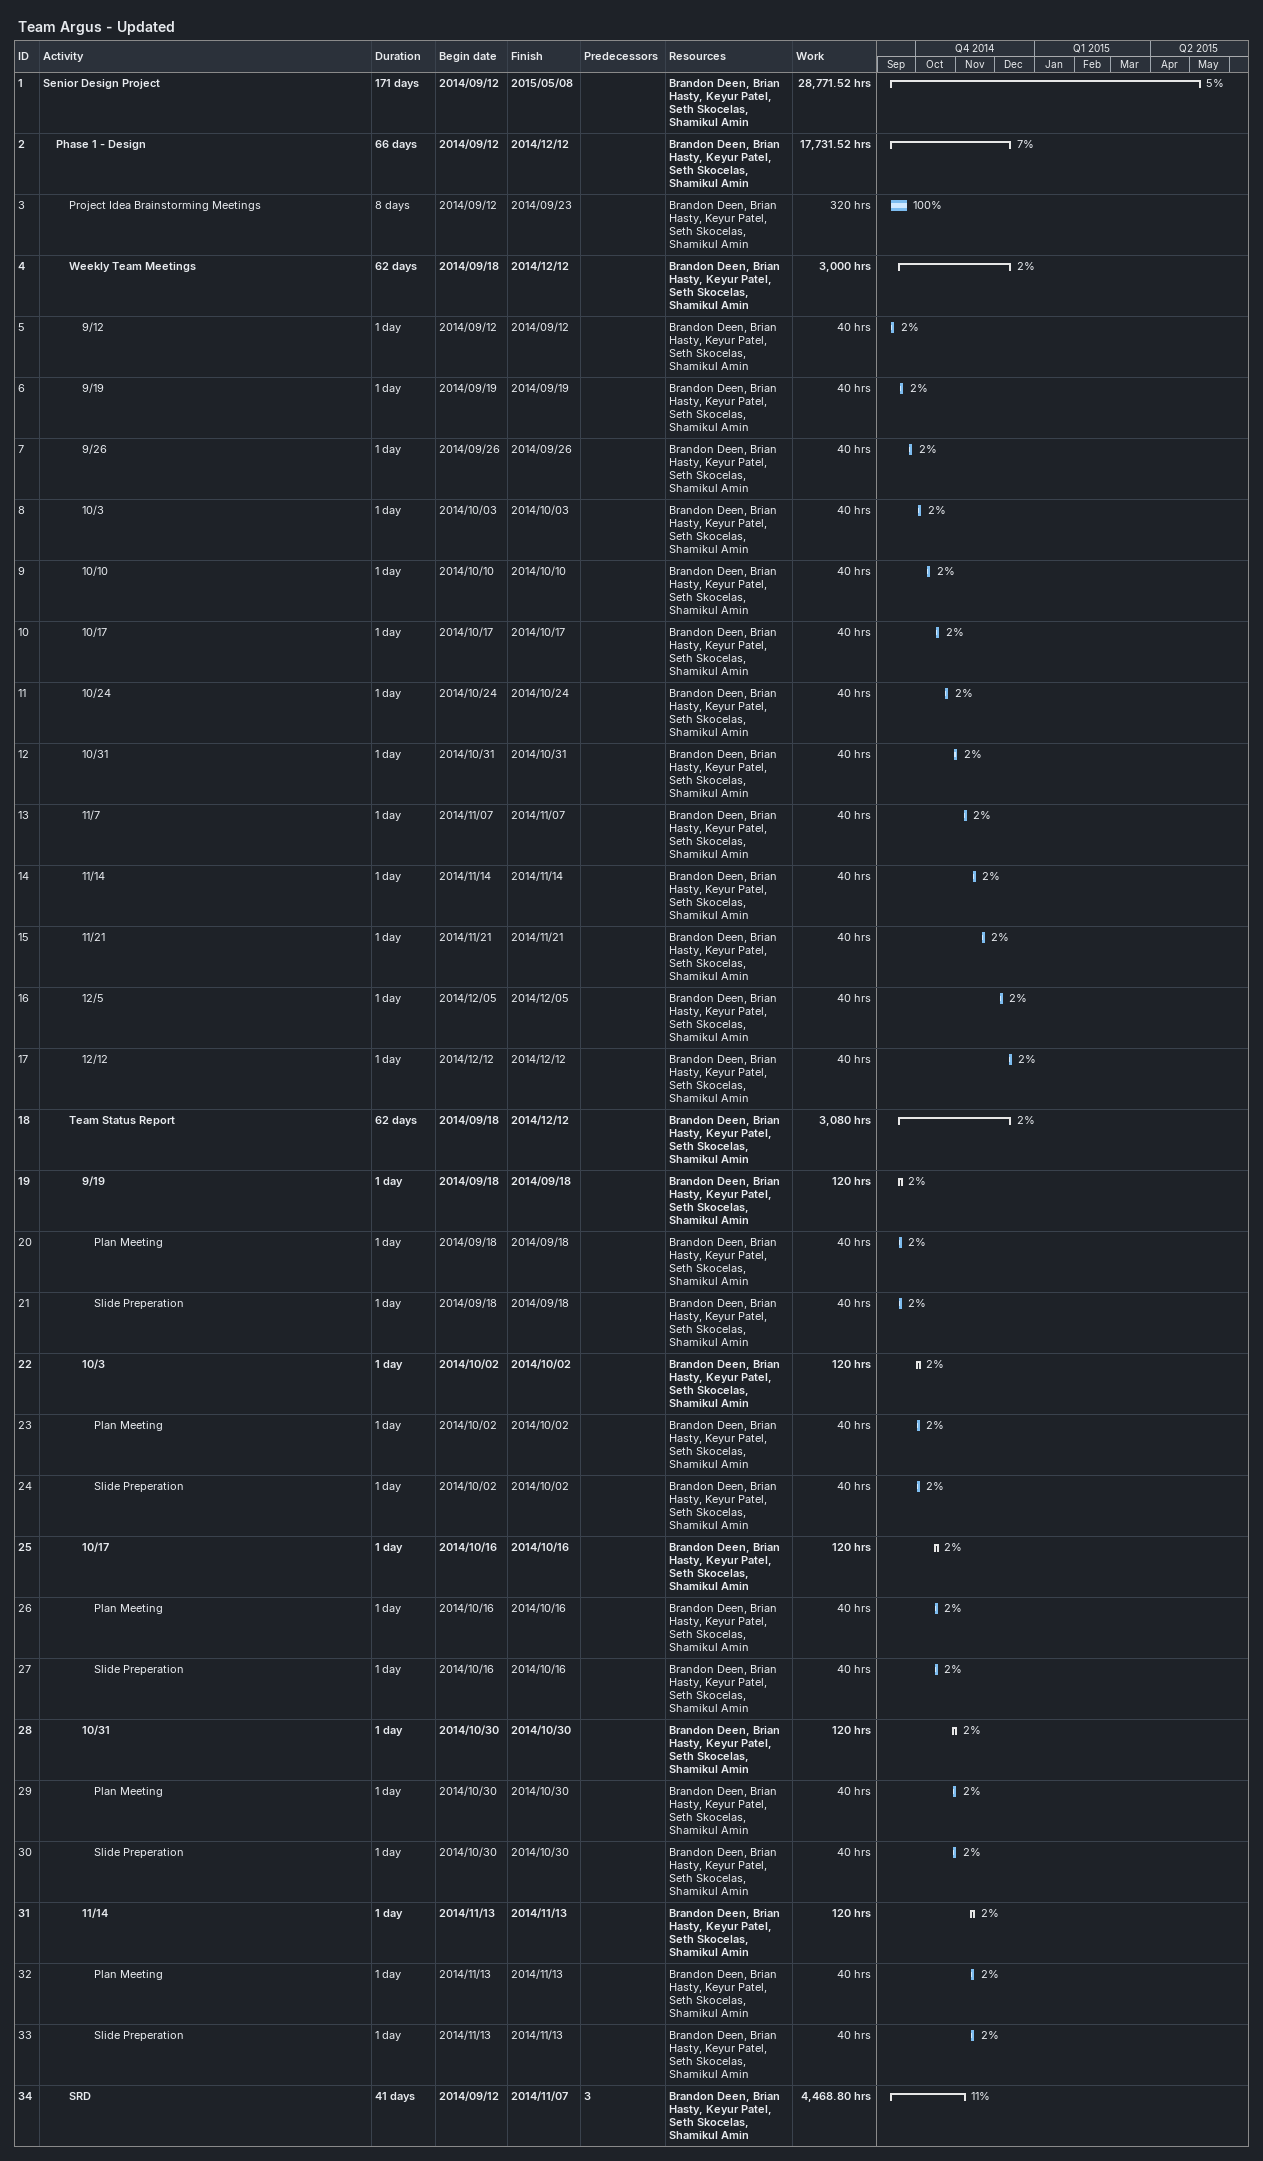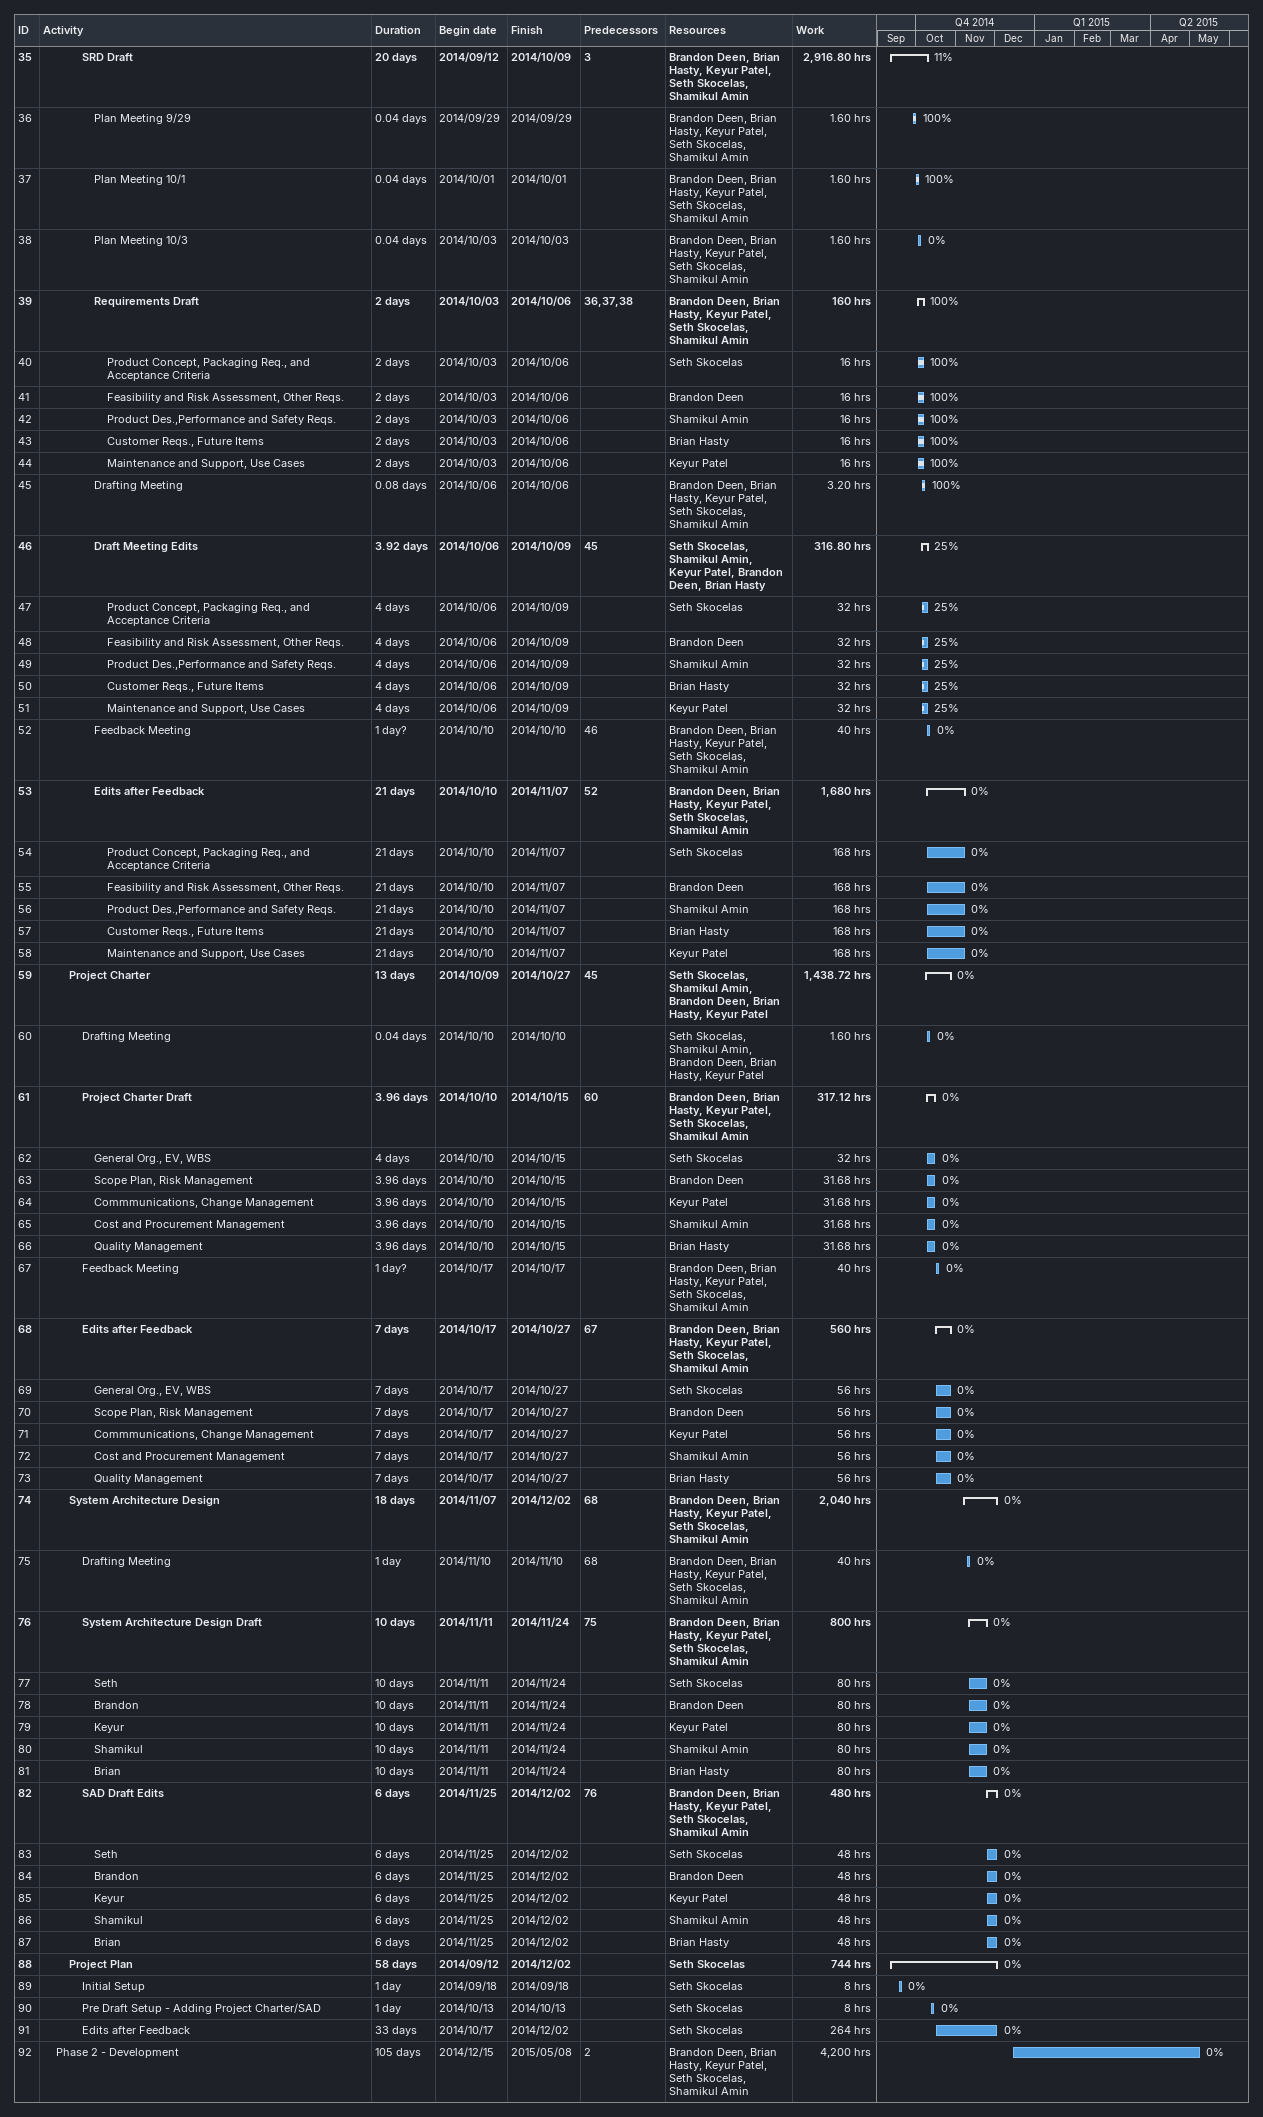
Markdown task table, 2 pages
Team Argus - Updated

| ID | Level | Task | Duration | Start | Finish | Predecessors | Resources | % complete | Work (h) |
|---|---|---|---|---|---|---|---|---|---|
| 1 | 1 | **Senior Design Project** | 171d | 2014-09-12 | 2015-05-08 |  | Brandon Deen, Brian Hasty, Keyur Patel, Seth Skocelas, Shamikul Amin | 5 | 28771.52 |
| 2 | 2 | **Phase 1 - Design** | 66d | 2014-09-12 | 2014-12-12 |  | Brandon Deen, Brian Hasty, Keyur Patel, Seth Skocelas, Shamikul Amin | 7 | 17731.52 |
| 3 | 3 | Project Idea Brainstorming Meetings | 8d | 2014-09-12 | 2014-09-23 |  | Brandon Deen, Brian Hasty, Keyur Patel, Seth Skocelas, Shamikul Amin | 100 | 320 |
| 4 | 3 | **Weekly Team Meetings** | 62d | 2014-09-18 | 2014-12-12 |  | Brandon Deen, Brian Hasty, Keyur Patel, Seth Skocelas, Shamikul Amin | 2 | 3000 |
| 5 | 4 | 9/12 | 1d | 2014-09-12 | 2014-09-12 |  | Brandon Deen, Brian Hasty, Keyur Patel, Seth Skocelas, Shamikul Amin | 2 | 40 |
| 6 | 4 | 9/19 | 1d | 2014-09-19 | 2014-09-19 |  | Brandon Deen, Brian Hasty, Keyur Patel, Seth Skocelas, Shamikul Amin | 2 | 40 |
| 7 | 4 | 9/26 | 1d | 2014-09-26 | 2014-09-26 |  | Brandon Deen, Brian Hasty, Keyur Patel, Seth Skocelas, Shamikul Amin | 2 | 40 |
| 8 | 4 | 10/3 | 1d | 2014-10-03 | 2014-10-03 |  | Brandon Deen, Brian Hasty, Keyur Patel, Seth Skocelas, Shamikul Amin | 2 | 40 |
| 9 | 4 | 10/10 | 1d | 2014-10-10 | 2014-10-10 |  | Brandon Deen, Brian Hasty, Keyur Patel, Seth Skocelas, Shamikul Amin | 2 | 40 |
| 10 | 4 | 10/17 | 1d | 2014-10-17 | 2014-10-17 |  | Brandon Deen, Brian Hasty, Keyur Patel, Seth Skocelas, Shamikul Amin | 2 | 40 |
| 11 | 4 | 10/24 | 1d | 2014-10-24 | 2014-10-24 |  | Brandon Deen, Brian Hasty, Keyur Patel, Seth Skocelas, Shamikul Amin | 2 | 40 |
| 12 | 4 | 10/31 | 1d | 2014-10-31 | 2014-10-31 |  | Brandon Deen, Brian Hasty, Keyur Patel, Seth Skocelas, Shamikul Amin | 2 | 40 |
| 13 | 4 | 11/7 | 1d | 2014-11-07 | 2014-11-07 |  | Brandon Deen, Brian Hasty, Keyur Patel, Seth Skocelas, Shamikul Amin | 2 | 40 |
| 14 | 4 | 11/14 | 1d | 2014-11-14 | 2014-11-14 |  | Brandon Deen, Brian Hasty, Keyur Patel, Seth Skocelas, Shamikul Amin | 2 | 40 |
| 15 | 4 | 11/21 | 1d | 2014-11-21 | 2014-11-21 |  | Brandon Deen, Brian Hasty, Keyur Patel, Seth Skocelas, Shamikul Amin | 2 | 40 |
| 16 | 4 | 12/5 | 1d | 2014-12-05 | 2014-12-05 |  | Brandon Deen, Brian Hasty, Keyur Patel, Seth Skocelas, Shamikul Amin | 2 | 40 |
| 17 | 4 | 12/12 | 1d | 2014-12-12 | 2014-12-12 |  | Brandon Deen, Brian Hasty, Keyur Patel, Seth Skocelas, Shamikul Amin | 2 | 40 |
| 18 | 3 | **Team Status Report** | 62d | 2014-09-18 | 2014-12-12 |  | Brandon Deen, Brian Hasty, Keyur Patel, Seth Skocelas, Shamikul Amin | 2 | 3080 |
| 19 | 4 | **9/19** | 1d | 2014-09-18 | 2014-09-18 |  | Brandon Deen, Brian Hasty, Keyur Patel, Seth Skocelas, Shamikul Amin | 2 | 120 |
| 20 | 5 | Plan Meeting | 1d | 2014-09-18 | 2014-09-18 |  | Brandon Deen, Brian Hasty, Keyur Patel, Seth Skocelas, Shamikul Amin | 2 | 40 |
| 21 | 5 | Slide Preperation | 1d | 2014-09-18 | 2014-09-18 |  | Brandon Deen, Brian Hasty, Keyur Patel, Seth Skocelas, Shamikul Amin | 2 | 40 |
| 22 | 4 | **10/3** | 1d | 2014-10-02 | 2014-10-02 |  | Brandon Deen, Brian Hasty, Keyur Patel, Seth Skocelas, Shamikul Amin | 2 | 120 |
| 23 | 5 | Plan Meeting | 1d | 2014-10-02 | 2014-10-02 |  | Brandon Deen, Brian Hasty, Keyur Patel, Seth Skocelas, Shamikul Amin | 2 | 40 |
| 24 | 5 | Slide Preperation | 1d | 2014-10-02 | 2014-10-02 |  | Brandon Deen, Brian Hasty, Keyur Patel, Seth Skocelas, Shamikul Amin | 2 | 40 |
| 25 | 4 | **10/17** | 1d | 2014-10-16 | 2014-10-16 |  | Brandon Deen, Brian Hasty, Keyur Patel, Seth Skocelas, Shamikul Amin | 2 | 120 |
| 26 | 5 | Plan Meeting | 1d | 2014-10-16 | 2014-10-16 |  | Brandon Deen, Brian Hasty, Keyur Patel, Seth Skocelas, Shamikul Amin | 2 | 40 |
| 27 | 5 | Slide Preperation | 1d | 2014-10-16 | 2014-10-16 |  | Brandon Deen, Brian Hasty, Keyur Patel, Seth Skocelas, Shamikul Amin | 2 | 40 |
| 28 | 4 | **10/31** | 1d | 2014-10-30 | 2014-10-30 |  | Brandon Deen, Brian Hasty, Keyur Patel, Seth Skocelas, Shamikul Amin | 2 | 120 |
| 29 | 5 | Plan Meeting | 1d | 2014-10-30 | 2014-10-30 |  | Brandon Deen, Brian Hasty, Keyur Patel, Seth Skocelas, Shamikul Amin | 2 | 40 |
| 30 | 5 | Slide Preperation | 1d | 2014-10-30 | 2014-10-30 |  | Brandon Deen, Brian Hasty, Keyur Patel, Seth Skocelas, Shamikul Amin | 2 | 40 |
| 31 | 4 | **11/14** | 1d | 2014-11-13 | 2014-11-13 |  | Brandon Deen, Brian Hasty, Keyur Patel, Seth Skocelas, Shamikul Amin | 2 | 120 |
| 32 | 5 | Plan Meeting | 1d | 2014-11-13 | 2014-11-13 |  | Brandon Deen, Brian Hasty, Keyur Patel, Seth Skocelas, Shamikul Amin | 2 | 40 |
| 33 | 5 | Slide Preperation | 1d | 2014-11-13 | 2014-11-13 |  | Brandon Deen, Brian Hasty, Keyur Patel, Seth Skocelas, Shamikul Amin | 2 | 40 |
| 34 | 3 | **SRD** | 41d | 2014-09-12 | 2014-11-07 | 3 | Brandon Deen, Brian Hasty, Keyur Patel, Seth Skocelas, Shamikul Amin | 11 | 4468.80 |
| 35 | 4 | **SRD Draft** | 20d | 2014-09-12 | 2014-10-09 | 3 | Brandon Deen, Brian Hasty, Keyur Patel, Seth Skocelas, Shamikul Amin | 11 | 2916.80 |
| 36 | 5 | Plan Meeting 9/29 | 0.04d | 2014-09-29 | 2014-09-29 |  | Brandon Deen, Brian Hasty, Keyur Patel, Seth Skocelas, Shamikul Amin | 100 | 1.60 |
| 37 | 5 | Plan Meeting 10/1 | 0.04d | 2014-10-01 | 2014-10-01 |  | Brandon Deen, Brian Hasty, Keyur Patel, Seth Skocelas, Shamikul Amin | 100 | 1.60 |
| 38 | 5 | Plan Meeting 10/3 | 0.04d | 2014-10-03 | 2014-10-03 |  | Brandon Deen, Brian Hasty, Keyur Patel, Seth Skocelas, Shamikul Amin | 0 | 1.60 |
| 39 | 5 | **Requirements Draft** | 2d | 2014-10-03 | 2014-10-06 | 36, 37, 38 | Brandon Deen, Brian Hasty, Keyur Patel, Seth Skocelas, Shamikul Amin | 100 | 160 |
| 40 | 6 | Product Concept, Packaging Req., and Acceptance Criteria | 2d | 2014-10-03 | 2014-10-06 |  | Seth Skocelas | 100 | 16 |
| 41 | 6 | Feasibility and Risk Assessment, Other Reqs. | 2d | 2014-10-03 | 2014-10-06 |  | Brandon Deen | 100 | 16 |
| 42 | 6 | Product Des.,Performance and Safety Reqs. | 2d | 2014-10-03 | 2014-10-06 |  | Shamikul Amin | 100 | 16 |
| 43 | 6 | Customer Reqs., Future Items | 2d | 2014-10-03 | 2014-10-06 |  | Brian Hasty | 100 | 16 |
| 44 | 6 | Maintenance and Support, Use Cases | 2d | 2014-10-03 | 2014-10-06 |  | Keyur Patel | 100 | 16 |
| 45 | 5 | Drafting Meeting | 0.08d | 2014-10-06 | 2014-10-06 |  | Brandon Deen, Brian Hasty, Keyur Patel, Seth Skocelas, Shamikul Amin | 100 | 3.20 |
| 46 | 5 | **Draft Meeting Edits** | 3.92d | 2014-10-06 | 2014-10-09 | 45 | Seth Skocelas, Shamikul Amin, Keyur Patel, Brandon Deen, Brian Hasty | 25 | 316.80 |
| 47 | 6 | Product Concept, Packaging Req., and Acceptance Criteria | 4d | 2014-10-06 | 2014-10-09 |  | Seth Skocelas | 25 | 32 |
| 48 | 6 | Feasibility and Risk Assessment, Other Reqs. | 4d | 2014-10-06 | 2014-10-09 |  | Brandon Deen | 25 | 32 |
| 49 | 6 | Product Des.,Performance and Safety Reqs. | 4d | 2014-10-06 | 2014-10-09 |  | Shamikul Amin | 25 | 32 |
| 50 | 6 | Customer Reqs., Future Items | 4d | 2014-10-06 | 2014-10-09 |  | Brian Hasty | 25 | 32 |
| 51 | 6 | Maintenance and Support, Use Cases | 4d | 2014-10-06 | 2014-10-09 |  | Keyur Patel | 25 | 32 |
| 52 | 5 | Feedback Meeting | 1d? | 2014-10-10 | 2014-10-10 | 46 | Brandon Deen, Brian Hasty, Keyur Patel, Seth Skocelas, Shamikul Amin | 0 | 40 |
| 53 | 5 | **Edits after Feedback** | 21d | 2014-10-10 | 2014-11-07 | 52 | Brandon Deen, Brian Hasty, Keyur Patel, Seth Skocelas, Shamikul Amin | 0 | 1680 |
| 54 | 6 | Product Concept, Packaging Req., and Acceptance Criteria | 21d | 2014-10-10 | 2014-11-07 |  | Seth Skocelas | 0 | 168 |
| 55 | 6 | Feasibility and Risk Assessment, Other Reqs. | 21d | 2014-10-10 | 2014-11-07 |  | Brandon Deen | 0 | 168 |
| 56 | 6 | Product Des.,Performance and Safety Reqs. | 21d | 2014-10-10 | 2014-11-07 |  | Shamikul Amin | 0 | 168 |
| 57 | 6 | Customer Reqs., Future Items | 21d | 2014-10-10 | 2014-11-07 |  | Brian Hasty | 0 | 168 |
| 58 | 6 | Maintenance and Support, Use Cases | 21d | 2014-10-10 | 2014-11-07 |  | Keyur Patel | 0 | 168 |
| 59 | 3 | **Project Charter** | 13d | 2014-10-09 | 2014-10-27 | 45 | Seth Skocelas, Shamikul Amin, Brandon Deen, Brian Hasty, Keyur Patel | 0 | 1438.72 |
| 60 | 4 | Drafting Meeting | 0.04d | 2014-10-10 | 2014-10-10 |  | Seth Skocelas, Shamikul Amin, Brandon Deen, Brian Hasty, Keyur Patel | 0 | 1.60 |
| 61 | 4 | **Project Charter Draft** | 3.96d | 2014-10-10 | 2014-10-15 | 60 | Brandon Deen, Brian Hasty, Keyur Patel, Seth Skocelas, Shamikul Amin | 0 | 317.12 |
| 62 | 5 | General Org., EV, WBS | 4d | 2014-10-10 | 2014-10-15 |  | Seth Skocelas | 0 | 32 |
| 63 | 5 | Scope Plan, Risk Management | 3.96d | 2014-10-10 | 2014-10-15 |  | Brandon Deen | 0 | 31.68 |
| 64 | 5 | Commmunications, Change Management | 3.96d | 2014-10-10 | 2014-10-15 |  | Keyur Patel | 0 | 31.68 |
| 65 | 5 | Cost and Procurement Management | 3.96d | 2014-10-10 | 2014-10-15 |  | Shamikul Amin | 0 | 31.68 |
| 66 | 5 | Quality Management | 3.96d | 2014-10-10 | 2014-10-15 |  | Brian Hasty | 0 | 31.68 |
| 67 | 4 | Feedback Meeting | 1d? | 2014-10-17 | 2014-10-17 |  | Brandon Deen, Brian Hasty, Keyur Patel, Seth Skocelas, Shamikul Amin | 0 | 40 |
| 68 | 4 | **Edits after Feedback** | 7d | 2014-10-17 | 2014-10-27 | 67 | Brandon Deen, Brian Hasty, Keyur Patel, Seth Skocelas, Shamikul Amin | 0 | 560 |
| 69 | 5 | General Org., EV, WBS | 7d | 2014-10-17 | 2014-10-27 |  | Seth Skocelas | 0 | 56 |
| 70 | 5 | Scope Plan, Risk Management | 7d | 2014-10-17 | 2014-10-27 |  | Brandon Deen | 0 | 56 |
| 71 | 5 | Commmunications, Change Management | 7d | 2014-10-17 | 2014-10-27 |  | Keyur Patel | 0 | 56 |
| 72 | 5 | Cost and Procurement Management | 7d | 2014-10-17 | 2014-10-27 |  | Shamikul Amin | 0 | 56 |
| 73 | 5 | Quality Management | 7d | 2014-10-17 | 2014-10-27 |  | Brian Hasty | 0 | 56 |
| 74 | 3 | **System Architecture Design** | 18d | 2014-11-07 | 2014-12-02 | 68 | Brandon Deen, Brian Hasty, Keyur Patel, Seth Skocelas, Shamikul Amin | 0 | 2040 |
| 75 | 4 | Drafting Meeting | 1d | 2014-11-10 | 2014-11-10 | 68 | Brandon Deen, Brian Hasty, Keyur Patel, Seth Skocelas, Shamikul Amin | 0 | 40 |
| 76 | 4 | **System Architecture Design Draft** | 10d | 2014-11-11 | 2014-11-24 | 75 | Brandon Deen, Brian Hasty, Keyur Patel, Seth Skocelas, Shamikul Amin | 0 | 800 |
| 77 | 5 | Seth | 10d | 2014-11-11 | 2014-11-24 |  | Seth Skocelas | 0 | 80 |
| 78 | 5 | Brandon | 10d | 2014-11-11 | 2014-11-24 |  | Brandon Deen | 0 | 80 |
| 79 | 5 | Keyur | 10d | 2014-11-11 | 2014-11-24 |  | Keyur Patel | 0 | 80 |
| 80 | 5 | Shamikul | 10d | 2014-11-11 | 2014-11-24 |  | Shamikul Amin | 0 | 80 |
| 81 | 5 | Brian | 10d | 2014-11-11 | 2014-11-24 |  | Brian Hasty | 0 | 80 |
| 82 | 4 | **SAD Draft Edits** | 6d | 2014-11-25 | 2014-12-02 | 76 | Brandon Deen, Brian Hasty, Keyur Patel, Seth Skocelas, Shamikul Amin | 0 | 480 |
| 83 | 5 | Seth | 6d | 2014-11-25 | 2014-12-02 |  | Seth Skocelas | 0 | 48 |
| 84 | 5 | Brandon | 6d | 2014-11-25 | 2014-12-02 |  | Brandon Deen | 0 | 48 |
| 85 | 5 | Keyur | 6d | 2014-11-25 | 2014-12-02 |  | Keyur Patel | 0 | 48 |
| 86 | 5 | Shamikul | 6d | 2014-11-25 | 2014-12-02 |  | Shamikul Amin | 0 | 48 |
| 87 | 5 | Brian | 6d | 2014-11-25 | 2014-12-02 |  | Brian Hasty | 0 | 48 |
| 88 | 3 | **Project Plan** | 58d | 2014-09-12 | 2014-12-02 |  | Seth Skocelas | 0 | 744 |
| 89 | 4 | Initial Setup | 1d | 2014-09-18 | 2014-09-18 |  | Seth Skocelas | 0 | 8 |
| 90 | 4 | Pre Draft Setup - Adding Project Charter/SAD | 1d | 2014-10-13 | 2014-10-13 |  | Seth Skocelas | 0 | 8 |
| 91 | 4 | Edits after Feedback | 33d | 2014-10-17 | 2014-12-02 |  | Seth Skocelas | 0 | 264 |
| 92 | 2 | Phase 2 - Development | 105d | 2014-12-15 | 2015-05-08 | 2 | Brandon Deen, Brian Hasty, Keyur Patel, Seth Skocelas, Shamikul Amin | 0 | 4200 |
